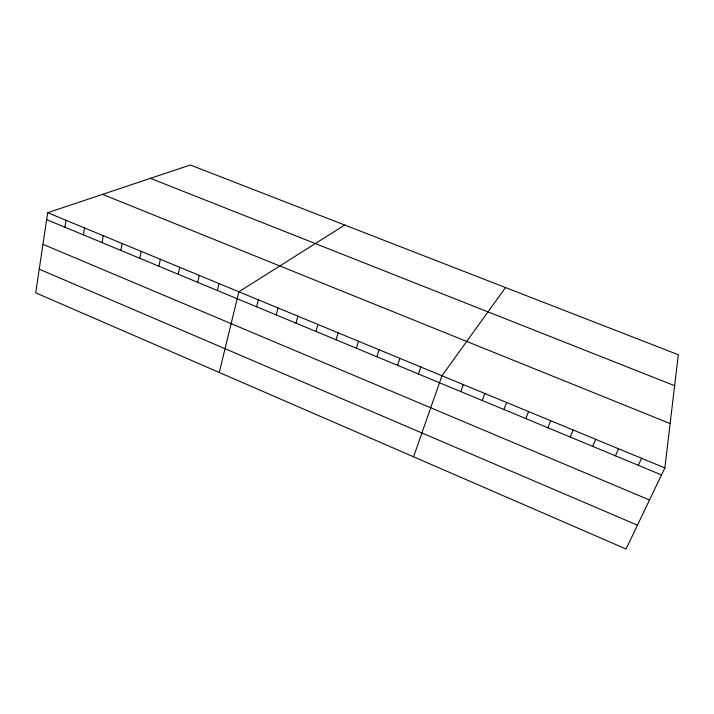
<?xml version="1.0" encoding="UTF-8"?>
<svg xmlns="http://www.w3.org/2000/svg" width="714" height="714" viewBox="0 0 714 714"><rect width="100%" height="100%" fill="white"/><g stroke="black" fill="none" stroke-linecap="round" stroke-linejoin="round"><path stroke-width="1.07" d="M664.859 467.929L678.3 354.733L190.317 164.996L47.686 212.71L35.7 292.829L626.044 549.004L664.859 467.929L47.686 212.71M64.956 227.204L66.054 220.305M83.422 234.87L84.573 227.971M102.048 242.608L103.262 235.691M120.836 250.409L122.121 243.492M139.801 258.289L141.149 251.364M158.927 266.233L160.338 259.298M178.232 274.247L179.714 267.304M197.707 282.333L199.26 275.39M217.359 290.491L218.975 283.547M219.252 372.476L238.878 291.776L344.719 225.026M256.612 306.797L258.379 299.835M276.211 314.936L278.041 307.966M295.98 323.147L297.89 316.177M315.936 331.43L317.909 324.459M336.062 339.793L338.115 332.813M356.375 348.227L358.508 341.247M376.876 356.741L379.089 349.753M397.564 365.327L399.858 358.339M418.449 374.002L420.814 367.005M413.558 456.799L441.966 375.751L505.521 287.555M460.789 391.584L463.324 384.587M482.253 400.5L484.877 393.494M503.923 409.497L506.628 402.491M525.799 418.582L528.592 411.576M547.879 427.748L550.762 420.742M570.174 437.004L573.146 429.998M592.674 446.357L595.744 439.342M615.397 455.791L618.565 448.776M638.343 465.314L641.6 458.308M150.422 178.339L674.623 385.694M102.53 194.369L670.125 423.572M46.66 219.609L661.503 474.935M42.956 244.313L649.508 500.005M39.234 269.196L637.45 525.183"/></g></svg>
